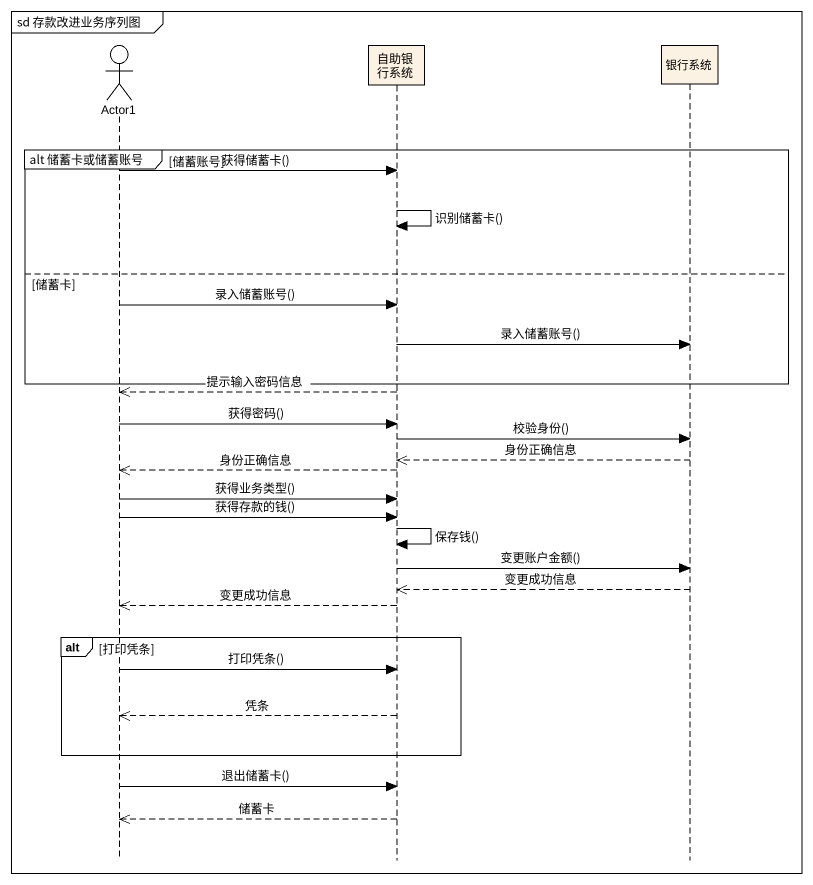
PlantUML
@startuml
mainframe sd 存款改进业务序列图
hide footbox
actor Actor1
participant 自助银行系统
participant 银行系统

group alt 储蓄卡或储蓄账号 [储蓄账号]
  Actor1 -> 自助银行系统 : 获得储蓄卡()
  自助银行系统 -> 自助银行系统 : 识别储蓄卡()
else 储蓄卡
  Actor1 -> 自助银行系统 : 录入储蓄账号()
  自助银行系统 -> 银行系统 : 录入储蓄账号()
end
自助银行系统 -->> Actor1 : 提示输入密码信息
Actor1 -> 自助银行系统 : 获得密码()
自助银行系统 -> 银行系统 : 校验身份()
银行系统 -->> 自助银行系统 : 身份正确信息
自助银行系统 -->> Actor1 : 身份正确信息
Actor1 -> 自助银行系统 : 获得业务类型()
Actor1 -> 自助银行系统 : 获得存款的钱()
自助银行系统 -> 自助银行系统 : 保存钱()
自助银行系统 -> 银行系统 : 变更账户金额()
银行系统 -->> 自助银行系统 : 变更成功信息
自助银行系统 -->> Actor1 : 变更成功信息
alt 打印凭条
  Actor1 -> 自助银行系统 : 打印凭条()
  自助银行系统 -->> Actor1 : 凭条
end
Actor1 -> 自助银行系统 : 退出储蓄卡()
自助银行系统 -->> Actor1 : 储蓄卡
@enduml
